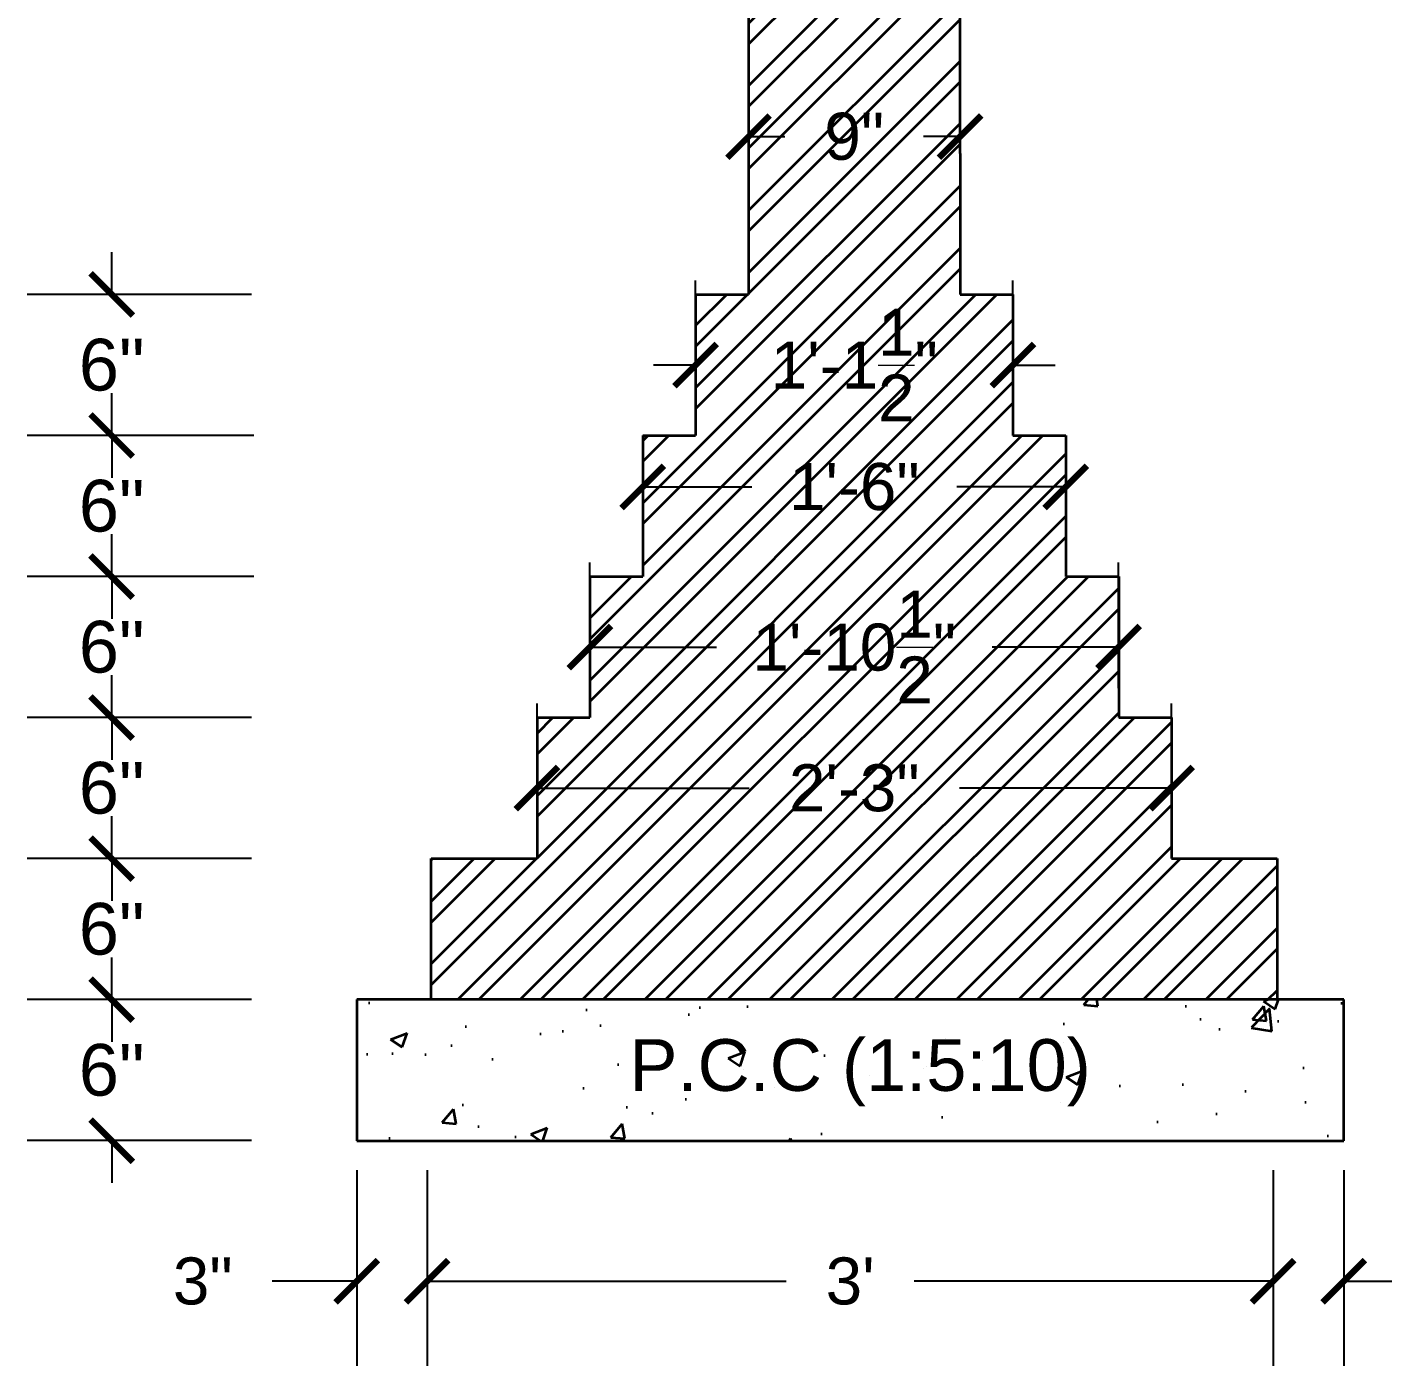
# Model space of a CAD drawing. Header units: feet. Extents: x 15113 to 123217, y -97269 to -8247.
# Drawn here: x 47202 to 47259.7, y -49832.4 to -49775.4 of the extents above; entities that cross this region are included whole.
import ezdxf

# ---------------------------------------------------------------- set-up
doc = ezdxf.new("R2010")
doc.units = ezdxf.units.FT
doc.header["$LTSCALE"] = 50.2
doc.header["$MEASUREMENT"] = 0
doc.header["$PDMODE"] = 3
doc.linetypes.add('PHANTOM2', pattern=[1.25, 0.625, -0.125, 0.125, -0.125, 0.125, -0.125])
doc.layers.get('0').update_dxf_attribs({"lineweight": 35})
doc.layers.add('Str Brick Foundation', color=2, linetype='Continuous', lineweight=35)
doc.styles.add('2.2 INCH', font='arial.ttf', dxfattribs={"height": 2.2})
doc.styles.get("Standard").update_dxf_attribs({"font": 'arial.ttf'})
doc.dimstyles.new('Copy(2) of Standard', dxfattribs={"dimscale": 20, "dimtxt": 0.18, "dimasz": 0.09, "dimexe": 0.18, "dimexo": 0.0625, "dimgap": 0.09, "dimtad": 0, "dimtih": 1, "dimtoh": 1, "dimdec": 1, "dimzin": 0, "dimdsep": 46, "dimlunit": 4, "dimtxsty": 'Standard', "dimblk": 'ARCHTICK', "dimcen": 0.09, "dimadec": 0, "dimazin": 0, "dimtfac": 1, "dimtdec": 1, "dimtofl": 0, "dimtmove": 0, "dimatfit": 3, "dimfxl": 0.5, "dimfxlon": 1, "dimtolj": 1, "dimtzin": 0, "dimarcsym": 0})
pattern_1 = [(50, (0, 0), (35.863009, -3.137607), [3.75, -41.25]), (355, (0, 0), (-6.937567, 37.609607), [3, -33]), (100.451444, (2.99, -0.26), (28.925442, 34.472), [3.18701, -35.057106]), (46.1842, (0, 10), (53.362067, -8.275964), [5.625, -61.875]), (96.635635, (4.447, 9.31), (46.733097, 48.70593), [4.780517, -52.58569]), (351.18416, (0, 10), (46.733097, 48.70593), [4.5, -49.5]), (21, (5, 7.5), (29.845353, -20.130945), [3.75, -41.25]), (326, (5, 7.5), (12.165767, 36.257502), [3, -33]), (71.451445, (7.487, 5.822), (42.011119, 16.126558), [3.18701, -35.057106]), (37.5, (0, 0), (0.6079928, 16.6446927), [0, -32.6, 0, -33.5, 0, -33.125]), (7.5, (0, 0), (13.153477, 19.7205856), [0, -19.1, 0, -31.85, 0, -12.625]), (327.5, (-11.15, 0), (26.6911218, -1.1277436), [0, -12.5, 0, -39, 0, -51.75]), (317.5, (-16.15, 0), (29.1593085, 5.005249), [0, -16.25, 0, -25.9, 0, -36.75])]

# ---------------------------------------------------------------- blocks, each defined once
blk = doc.blocks.new('_ArchTick')
at = {"color": 0, "linetype": 'ByBlock', "const_width": 0.15}
blk.add_lwpolyline([(-0.5, -0.5), (0.5, 0.5)], dxfattribs=at)
blk = doc.blocks.new('*D944')
at = {"layer": 'Defpoints', "color": 0, "linetype": 'PHANTOM2', "ltscale": 150, "transparency": 16777216}
for p in [(47223.696, -49807.818), (47250.696, -49807.818), (47250.696, -49807.818)]:
    blk.add_point(p, dxfattribs=at)
at = {"layer": 'Str Brick Foundation', "color": 0, "linetype": 'PHANTOM2', "lineweight": -2, "ltscale": 150, "transparency": 16777216}
for p, q in [((47223.696, -49807.818), (47223.696, -49804.218)), ((47250.696, -49807.818), (47250.696, -49804.218)), ((47223.696, -49807.818), (47232.721, -49807.818)), ((47250.696, -49807.818), (47241.671, -49807.818))]:
    blk.add_line(p, q, dxfattribs=at)
at = {"layer": 'Str Brick Foundation', "color": 0, "linetype": 'PHANTOM2', "lineweight": -2, "ltscale": 150, "transparency": 16777216, "xscale": 1.8, "yscale": 1.8, "zscale": 1.8, "rotation": 180}
blk.add_blockref('_ArchTick', (47223.696, -49807.818), dxfattribs=at)
at = {"layer": 'Str Brick Foundation', "color": 0, "linetype": 'PHANTOM2', "lineweight": -2, "ltscale": 150, "transparency": 16777216, "xscale": 1.8, "yscale": 1.8, "zscale": 1.8}
blk.add_blockref('_ArchTick', (47250.696, -49807.818), dxfattribs=at)
at = {"layer": 'Str Brick Foundation', "color": 0, "linetype": 'PHANTOM2', "lineweight": 20, "ltscale": 150, "transparency": 16777216, "insert": (47237.196, -49807.818), "char_height": 3.6, "attachment_point": 5}
blk.add_mtext('\\A1;{\\H0.55556x;2\'-3"}', dxfattribs=at)
blk = doc.blocks.new('*D946')
at = {"layer": 'Defpoints', "color": 0, "linetype": 'PHANTOM2', "ltscale": 150, "transparency": 16777216}
for p in [(47248.446, -49801.818), (47225.946, -49804.818), (47248.446, -49804.818)]:
    blk.add_point(p, dxfattribs=at)
at = {"layer": 'Str Brick Foundation', "color": 0, "linetype": 'PHANTOM2', "lineweight": -2, "ltscale": 150, "transparency": 16777216}
for p, q in [((47225.946, -49803.568), (47225.946, -49798.218)), ((47248.446, -49803.568), (47248.446, -49798.218)), ((47225.946, -49801.818), (47231.326, -49801.818)), ((47248.446, -49801.818), (47243.066, -49801.818))]:
    blk.add_line(p, q, dxfattribs=at)
at = {"layer": 'Str Brick Foundation', "color": 0, "linetype": 'PHANTOM2', "lineweight": -2, "ltscale": 150, "transparency": 16777216, "xscale": 1.8, "yscale": 1.8, "zscale": 1.8, "rotation": 180}
blk.add_blockref('_ArchTick', (47225.946, -49801.818), dxfattribs=at)
at = {"layer": 'Str Brick Foundation', "color": 0, "linetype": 'PHANTOM2', "lineweight": -2, "ltscale": 150, "transparency": 16777216, "xscale": 1.8, "yscale": 1.8, "zscale": 1.8}
blk.add_blockref('_ArchTick', (47248.446, -49801.818), dxfattribs=at)
at = {"layer": 'Str Brick Foundation', "color": 0, "linetype": 'PHANTOM2', "lineweight": 20, "ltscale": 150, "transparency": 16777216, "insert": (47237.196, -49801.818), "char_height": 3.6, "attachment_point": 5}
blk.add_mtext('\\A1;{\\H0.55556x;1\'-10{\\H1.000000x;\\S1/2;}"}', dxfattribs=at)
blk = doc.blocks.new('*D948')
at = {"layer": 'Defpoints', "color": 0, "linetype": 'PHANTOM2', "ltscale": 150, "transparency": 16777216}
for p in [(47228.196, -49792.818), (47246.196, -49792.818), (47228.196, -49795)]:
    blk.add_point(p, dxfattribs=at)
at = {"layer": 'Str Brick Foundation', "color": 0, "linetype": 'PHANTOM2', "lineweight": -2, "ltscale": 150, "transparency": 16777216}
for p, q in [((47228.196, -49794.068), (47228.196, -49798.6)), ((47246.196, -49794.068), (47246.196, -49798.6)), ((47228.196, -49795), (47232.832, -49795)), ((47246.196, -49795), (47241.56, -49795))]:
    blk.add_line(p, q, dxfattribs=at)
at = {"layer": 'Str Brick Foundation', "color": 0, "linetype": 'PHANTOM2', "lineweight": -2, "ltscale": 150, "transparency": 16777216, "xscale": 1.8, "yscale": 1.8, "zscale": 1.8, "rotation": 180}
blk.add_blockref('_ArchTick', (47228.196, -49795), dxfattribs=at)
at = {"layer": 'Str Brick Foundation', "color": 0, "linetype": 'PHANTOM2', "lineweight": -2, "ltscale": 150, "transparency": 16777216, "xscale": 1.8, "yscale": 1.8, "zscale": 1.8}
blk.add_blockref('_ArchTick', (47246.196, -49795), dxfattribs=at)
at = {"layer": 'Str Brick Foundation', "color": 0, "linetype": 'PHANTOM2', "lineweight": 20, "ltscale": 150, "transparency": 16777216, "insert": (47237.196, -49795), "char_height": 3.6, "attachment_point": 5}
blk.add_mtext('\\A1;{\\H0.55556x;1\'-6"}', dxfattribs=at)
blk = doc.blocks.new('*D945')
at = {"layer": 'Defpoints', "color": 0, "linetype": 'PHANTOM2', "ltscale": 150, "transparency": 16777216}
for p in [(47230.446, -49789.818), (47243.946, -49789.818), (47243.946, -49789.818)]:
    blk.add_point(p, dxfattribs=at)
at = {"layer": 'Str Brick Foundation', "color": 0, "linetype": 'PHANTOM2', "lineweight": -2, "ltscale": 150, "transparency": 16777216}
for p, q in [((47230.446, -49789.818), (47230.446, -49786.218)), ((47243.946, -49789.818), (47243.946, -49786.218)), ((47230.446, -49789.818), (47228.646, -49789.818)), ((47243.946, -49789.818), (47245.746, -49789.818))]:
    blk.add_line(p, q, dxfattribs=at)
at = {"layer": 'Str Brick Foundation', "color": 0, "linetype": 'PHANTOM2', "lineweight": -2, "ltscale": 150, "transparency": 16777216, "xscale": 1.8, "yscale": 1.8, "zscale": 1.8}
blk.add_blockref('_ArchTick', (47230.446, -49789.818), dxfattribs=at)
at = {"layer": 'Str Brick Foundation', "color": 0, "linetype": 'PHANTOM2', "lineweight": -2, "ltscale": 150, "transparency": 16777216, "xscale": 1.8, "yscale": 1.8, "zscale": 1.8, "rotation": 180}
blk.add_blockref('_ArchTick', (47243.946, -49789.818), dxfattribs=at)
at = {"layer": 'Str Brick Foundation', "color": 0, "linetype": 'PHANTOM2', "lineweight": 20, "ltscale": 150, "transparency": 16777216, "insert": (47237.196, -49789.818), "char_height": 3.6, "attachment_point": 5}
blk.add_mtext('\\A1;{\\H0.55556x;1\'-1{\\H1.000000x;\\S1/2;}"}', dxfattribs=at)
blk = doc.blocks.new('*D947')
at = {"layer": 'Defpoints', "color": 0, "linetype": 'PHANTOM2', "ltscale": 150, "transparency": 16777216}
for p in [(47241.696, -49780.1), (47232.696, -49780.818), (47241.696, -49780.818)]:
    blk.add_point(p, dxfattribs=at)
at = {"layer": 'Str Brick Foundation', "color": 0, "linetype": 'PHANTOM2', "lineweight": -2, "ltscale": 150, "transparency": 16777216}
for p, q in [((47232.696, -49780.1), (47232.696, -49776.5)), ((47241.696, -49780.1), (47241.696, -49776.5)), ((47232.696, -49780.1), (47234.247, -49780.1)), ((47241.696, -49780.1), (47240.146, -49780.1))]:
    blk.add_line(p, q, dxfattribs=at)
at = {"layer": 'Str Brick Foundation', "color": 0, "linetype": 'PHANTOM2', "lineweight": -2, "ltscale": 150, "transparency": 16777216, "xscale": 1.8, "yscale": 1.8, "zscale": 1.8, "rotation": 180}
blk.add_blockref('_ArchTick', (47232.696, -49780.1), dxfattribs=at)
at = {"layer": 'Str Brick Foundation', "color": 0, "linetype": 'PHANTOM2', "lineweight": -2, "ltscale": 150, "transparency": 16777216, "xscale": 1.8, "yscale": 1.8, "zscale": 1.8}
blk.add_blockref('_ArchTick', (47241.696, -49780.1), dxfattribs=at)
at = {"layer": 'Str Brick Foundation', "color": 0, "linetype": 'PHANTOM2', "lineweight": 20, "ltscale": 150, "transparency": 16777216, "insert": (47237.196, -49780.1), "char_height": 3.6, "attachment_point": 5}
blk.add_mtext('\\A1;{\\H0.55556x;9"}', dxfattribs=at)
blk = doc.blocks.new('*D949')
at = {"layer": 'Defpoints', "color": 0, "linetype": 'PHANTOM2', "ltscale": 150, "transparency": 16777216}
for p in [(47219.021, -49822.818), (47255.021, -49822.818), (47255.021, -49828.8)]:
    blk.add_point(p, dxfattribs=at)
at = {"layer": 'Str Brick Foundation', "color": 0, "linetype": 'PHANTOM2', "lineweight": -2, "ltscale": 150, "transparency": 16777216}
for p, q in [((47219.021, -49824.068), (47219.021, -49832.4)), ((47255.021, -49824.068), (47255.021, -49832.4)), ((47219.021, -49828.8), (47234.302, -49828.8)), ((47255.021, -49828.8), (47239.741, -49828.8))]:
    blk.add_line(p, q, dxfattribs=at)
at = {"layer": 'Str Brick Foundation', "color": 0, "linetype": 'PHANTOM2', "lineweight": -2, "ltscale": 150, "transparency": 16777216, "xscale": 1.8, "yscale": 1.8, "zscale": 1.8, "rotation": 180}
blk.add_blockref('_ArchTick', (47219.021, -49828.8), dxfattribs=at)
at = {"layer": 'Str Brick Foundation', "color": 0, "linetype": 'PHANTOM2', "lineweight": -2, "ltscale": 150, "transparency": 16777216, "xscale": 1.8, "yscale": 1.8, "zscale": 1.8}
blk.add_blockref('_ArchTick', (47255.021, -49828.8), dxfattribs=at)
at = {"layer": 'Str Brick Foundation', "color": 0, "linetype": 'PHANTOM2', "lineweight": 20, "ltscale": 150, "transparency": 16777216, "insert": (47237.021, -49828.8), "char_height": 3.6, "attachment_point": 5}
blk.add_mtext("\\A1;{\\H0.55556x;3'}", dxfattribs=at)
blk = doc.blocks.new('*D950')
at = {"layer": 'Defpoints', "color": 0, "linetype": 'PHANTOM2', "ltscale": 150, "transparency": 16777216}
for p in [(47216.021, -49822.818), (47219.021, -49822.818), (47216.021, -49828.8)]:
    blk.add_point(p, dxfattribs=at)
at = {"layer": 'Str Brick Foundation', "color": 0, "linetype": 'PHANTOM2', "lineweight": -2, "ltscale": 150, "transparency": 16777216}
for p, q in [((47216.021, -49824.068), (47216.021, -49832.4)), ((47219.021, -49824.068), (47219.021, -49832.4)), ((47216.021, -49828.8), (47212.421, -49828.8)), ((47219.021, -49828.8), (47220.821, -49828.8))]:
    blk.add_line(p, q, dxfattribs=at)
at = {"layer": 'Str Brick Foundation', "color": 0, "linetype": 'PHANTOM2', "lineweight": -2, "ltscale": 150, "transparency": 16777216, "xscale": 1.8, "yscale": 1.8, "zscale": 1.8}
blk.add_blockref('_ArchTick', (47216.021, -49828.8), dxfattribs=at)
at = {"layer": 'Str Brick Foundation', "color": 0, "linetype": 'PHANTOM2', "lineweight": -2, "ltscale": 150, "transparency": 16777216, "xscale": 1.8, "yscale": 1.8, "zscale": 1.8, "rotation": 180}
blk.add_blockref('_ArchTick', (47219.021, -49828.8), dxfattribs=at)
at = {"layer": 'Str Brick Foundation', "color": 0, "linetype": 'PHANTOM2', "lineweight": 20, "ltscale": 150, "transparency": 16777216, "insert": (47209.472, -49828.8), "char_height": 3.6, "attachment_point": 5}
blk.add_mtext('\\A1;{\\H0.55556x;3"}', dxfattribs=at)
blk = doc.blocks.new('*D951')
at = {"layer": 'Defpoints', "color": 0, "linetype": 'PHANTOM2', "ltscale": 150, "transparency": 16777216}
for p in [(47255.021, -49822.818), (47258.021, -49822.818), (47258.021, -49828.8)]:
    blk.add_point(p, dxfattribs=at)
at = {"layer": 'Str Brick Foundation', "color": 0, "linetype": 'PHANTOM2', "lineweight": -2, "ltscale": 150, "transparency": 16777216}
for p, q in [((47255.021, -49824.068), (47255.021, -49832.4)), ((47258.021, -49824.068), (47258.021, -49832.4)), ((47255.021, -49828.8), (47253.221, -49828.8)), ((47258.021, -49828.8), (47261.621, -49828.8))]:
    blk.add_line(p, q, dxfattribs=at)
at = {"layer": 'Str Brick Foundation', "color": 0, "linetype": 'PHANTOM2', "lineweight": -2, "ltscale": 150, "transparency": 16777216, "xscale": 1.8, "yscale": 1.8, "zscale": 1.8}
blk.add_blockref('_ArchTick', (47255.021, -49828.8), dxfattribs=at)
at = {"layer": 'Str Brick Foundation', "color": 0, "linetype": 'PHANTOM2', "lineweight": -2, "ltscale": 150, "transparency": 16777216, "xscale": 1.8, "yscale": 1.8, "zscale": 1.8, "rotation": 180}
blk.add_blockref('_ArchTick', (47258.021, -49828.8), dxfattribs=at)
at = {"layer": 'Str Brick Foundation', "color": 0, "linetype": 'PHANTOM2', "lineweight": 20, "ltscale": 150, "transparency": 16777216, "insert": (47264.57, -49828.8), "char_height": 3.6, "attachment_point": 5}
blk.add_mtext('\\A1;{\\H0.55556x;3"}', dxfattribs=at)
blk = doc.blocks.new('*D952')
at = {"layer": 'Defpoints', "color": 0, "linetype": 'PHANTOM2', "ltscale": 150, "transparency": 16777216}
for p in [(47205.597, -49804.818), (47212.797, -49804.818), (47212.797, -49810.818)]:
    blk.add_point(p, dxfattribs=at)
at = {"layer": 'Str Brick Foundation', "color": 0, "linetype": 'PHANTOM2', "lineweight": -2, "ltscale": 150, "transparency": 16777216}
for p, q in [((47205.597, -49804.818), (47205.597, -49803.018)), ((47211.547, -49804.818), (47201.997, -49804.818)), ((47211.547, -49810.818), (47201.997, -49810.818)), ((47205.597, -49810.818), (47205.597, -49812.618))]:
    blk.add_line(p, q, dxfattribs=at)
at = {"layer": 'Str Brick Foundation', "color": 0, "linetype": 'PHANTOM2', "lineweight": -2, "ltscale": 150, "transparency": 16777216, "xscale": 1.8, "yscale": 1.8, "zscale": 1.8}
for p, rotation in [((47205.597, -49804.818), 270), ((47205.597, -49810.818), 90)]:
    blk.add_blockref('_ArchTick', p, dxfattribs=dict(at, rotation=rotation))
at = {"layer": 'Str Brick Foundation', "color": 0, "linetype": 'PHANTOM2', "lineweight": 20, "ltscale": 150, "transparency": 16777216, "insert": (47205.597, -49807.818), "char_height": 2.2, "attachment_point": 5, "style": '2.2 INCH'}
blk.add_mtext('\\A1;6"', dxfattribs=at)
blk = doc.blocks.new('*D953')
at = {"layer": 'Defpoints', "color": 0, "linetype": 'PHANTOM2', "ltscale": 150, "transparency": 16777216}
for p in [(47205.597, -49798.818), (47212.897, -49798.818), (47212.797, -49804.818)]:
    blk.add_point(p, dxfattribs=at)
at = {"layer": 'Str Brick Foundation', "color": 0, "linetype": 'PHANTOM2', "lineweight": -2, "ltscale": 150, "transparency": 16777216}
for p, q in [((47205.597, -49798.818), (47205.597, -49797.018)), ((47211.647, -49798.818), (47201.997, -49798.818)), ((47211.547, -49804.818), (47201.997, -49804.818)), ((47205.597, -49804.818), (47205.597, -49806.618))]:
    blk.add_line(p, q, dxfattribs=at)
at = {"layer": 'Str Brick Foundation', "color": 0, "linetype": 'PHANTOM2', "lineweight": -2, "ltscale": 150, "transparency": 16777216, "xscale": 1.8, "yscale": 1.8, "zscale": 1.8}
for p, rotation in [((47205.597, -49798.818), 270), ((47205.597, -49804.818), 90)]:
    blk.add_blockref('_ArchTick', p, dxfattribs=dict(at, rotation=rotation))
at = {"layer": 'Str Brick Foundation', "color": 0, "linetype": 'PHANTOM2', "lineweight": 20, "ltscale": 150, "transparency": 16777216, "insert": (47205.597, -49801.818), "char_height": 2.2, "attachment_point": 5, "style": '2.2 INCH'}
blk.add_mtext('\\A1;6"', dxfattribs=at)
blk = doc.blocks.new('*D954')
at = {"layer": 'Defpoints', "color": 0, "linetype": 'PHANTOM2', "ltscale": 150, "transparency": 16777216}
for p in [(47205.597, -49792.818), (47212.897, -49792.818), (47212.897, -49798.818)]:
    blk.add_point(p, dxfattribs=at)
at = {"layer": 'Str Brick Foundation', "color": 0, "linetype": 'PHANTOM2', "lineweight": -2, "ltscale": 150, "transparency": 16777216}
for p, q in [((47205.597, -49792.818), (47205.597, -49791.018)), ((47211.647, -49792.818), (47201.997, -49792.818)), ((47211.647, -49798.818), (47201.997, -49798.818)), ((47205.597, -49798.818), (47205.597, -49800.618))]:
    blk.add_line(p, q, dxfattribs=at)
at = {"layer": 'Str Brick Foundation', "color": 0, "linetype": 'PHANTOM2', "lineweight": -2, "ltscale": 150, "transparency": 16777216, "xscale": 1.8, "yscale": 1.8, "zscale": 1.8}
for p, rotation in [((47205.597, -49792.818), 270), ((47205.597, -49798.818), 90)]:
    blk.add_blockref('_ArchTick', p, dxfattribs=dict(at, rotation=rotation))
at = {"layer": 'Str Brick Foundation', "color": 0, "linetype": 'PHANTOM2', "lineweight": 20, "ltscale": 150, "transparency": 16777216, "insert": (47205.597, -49795.818), "char_height": 2.2, "attachment_point": 5, "style": '2.2 INCH'}
blk.add_mtext('\\A1;6"', dxfattribs=at)
blk = doc.blocks.new('*D955')
at = {"layer": 'Defpoints', "color": 0, "linetype": 'PHANTOM2', "ltscale": 150, "transparency": 16777216}
for p in [(47205.597, -49786.818), (47212.797, -49786.818), (47212.897, -49792.818)]:
    blk.add_point(p, dxfattribs=at)
at = {"layer": 'Str Brick Foundation', "color": 0, "linetype": 'PHANTOM2', "lineweight": -2, "ltscale": 150, "transparency": 16777216}
for p, q in [((47205.597, -49786.818), (47205.597, -49785.018)), ((47211.547, -49786.818), (47201.997, -49786.818)), ((47211.647, -49792.818), (47201.997, -49792.818)), ((47205.597, -49792.818), (47205.597, -49794.618))]:
    blk.add_line(p, q, dxfattribs=at)
at = {"layer": 'Str Brick Foundation', "color": 0, "linetype": 'PHANTOM2', "lineweight": -2, "ltscale": 150, "transparency": 16777216, "xscale": 1.8, "yscale": 1.8, "zscale": 1.8}
for p, rotation in [((47205.597, -49786.818), 270), ((47205.597, -49792.818), 90)]:
    blk.add_blockref('_ArchTick', p, dxfattribs=dict(at, rotation=rotation))
at = {"layer": 'Str Brick Foundation', "color": 0, "linetype": 'PHANTOM2', "lineweight": 20, "ltscale": 150, "transparency": 16777216, "insert": (47205.597, -49789.818), "char_height": 2.2, "attachment_point": 5, "style": '2.2 INCH'}
blk.add_mtext('\\A1;6"', dxfattribs=at)
blk = doc.blocks.new('*D972')
at = {"layer": 'Defpoints', "color": 0, "linetype": 'PHANTOM2', "ltscale": 150, "transparency": 16777216}
for p in [(47258.021, -49759.7), (47293.322, -49759.7), (47258.021, -49822.818)]:
    blk.add_point(p, dxfattribs=at)
at = {"layer": 'Str Brick Foundation', "color": 0, "linetype": 'PHANTOM2', "lineweight": -2, "ltscale": 150, "transparency": 16777216}
for p, q in [((47283.322, -49759.7), (47296.922, -49759.7)), ((47293.322, -49759.7), (47293.322, -49787.621)), ((47293.322, -49822.818), (47293.322, -49794.897)), ((47283.322, -49822.818), (47296.922, -49822.818))]:
    blk.add_line(p, q, dxfattribs=at)
at = {"layer": 'Str Brick Foundation', "color": 0, "linetype": 'PHANTOM2', "lineweight": -2, "ltscale": 150, "transparency": 16777216, "xscale": 1.8, "yscale": 1.8, "zscale": 1.8}
for p, rotation in [((47293.322, -49759.7), 90), ((47293.322, -49822.818), 270)]:
    blk.add_blockref('_ArchTick', p, dxfattribs=dict(at, rotation=rotation))
at = {"layer": 'Str Brick Foundation', "color": 0, "linetype": 'PHANTOM2', "lineweight": 20, "ltscale": 150, "transparency": 16777216, "insert": (47293.322, -49791.259), "char_height": 3.6, "attachment_point": 5}
blk.add_mtext('\\A1;5\'-6"', dxfattribs=at)
blk = doc.blocks.new('*D995')
at = {"layer": 'Defpoints', "color": 0, "linetype": 'PHANTOM2', "ltscale": 150, "transparency": 16777216}
for p in [(47205.597, -49810.818), (47212.797, -49810.818), (47212.797, -49816.818)]:
    blk.add_point(p, dxfattribs=at)
at = {"layer": 'Str Brick Foundation', "color": 0, "linetype": 'PHANTOM2', "lineweight": -2, "ltscale": 150, "transparency": 16777216}
for p, q in [((47205.597, -49810.818), (47205.597, -49809.018)), ((47211.547, -49810.818), (47201.997, -49810.818)), ((47211.547, -49816.818), (47201.997, -49816.818)), ((47205.597, -49816.818), (47205.597, -49818.618))]:
    blk.add_line(p, q, dxfattribs=at)
at = {"layer": 'Str Brick Foundation', "color": 0, "linetype": 'PHANTOM2', "lineweight": -2, "ltscale": 150, "transparency": 16777216, "xscale": 1.8, "yscale": 1.8, "zscale": 1.8}
for p, rotation in [((47205.597, -49810.818), 270), ((47205.597, -49816.818), 90)]:
    blk.add_blockref('_ArchTick', p, dxfattribs=dict(at, rotation=rotation))
at = {"layer": 'Str Brick Foundation', "color": 0, "linetype": 'PHANTOM2', "lineweight": 20, "ltscale": 150, "transparency": 16777216, "insert": (47205.597, -49813.818), "char_height": 2.2, "attachment_point": 5, "style": '2.2 INCH'}
blk.add_mtext('\\A1;6"', dxfattribs=at)
blk = doc.blocks.new('*D996')
at = {"layer": 'Defpoints', "color": 0, "linetype": 'PHANTOM2', "ltscale": 150, "transparency": 16777216}
for p in [(47205.597, -49816.818), (47212.797, -49816.818), (47212.797, -49822.818)]:
    blk.add_point(p, dxfattribs=at)
at = {"layer": 'Str Brick Foundation', "color": 0, "linetype": 'PHANTOM2', "lineweight": -2, "ltscale": 150, "transparency": 16777216}
for p, q in [((47205.597, -49816.818), (47205.597, -49815.018)), ((47211.547, -49816.818), (47201.997, -49816.818)), ((47211.547, -49822.818), (47201.997, -49822.818)), ((47205.597, -49822.818), (47205.597, -49824.618))]:
    blk.add_line(p, q, dxfattribs=at)
at = {"layer": 'Str Brick Foundation', "color": 0, "linetype": 'PHANTOM2', "lineweight": -2, "ltscale": 150, "transparency": 16777216, "xscale": 1.8, "yscale": 1.8, "zscale": 1.8}
for p, rotation in [((47205.597, -49816.818), 270), ((47205.597, -49822.818), 90)]:
    blk.add_blockref('_ArchTick', p, dxfattribs=dict(at, rotation=rotation))
at = {"layer": 'Str Brick Foundation', "color": 0, "linetype": 'PHANTOM2', "lineweight": 20, "ltscale": 150, "transparency": 16777216, "insert": (47205.597, -49819.818), "char_height": 2.2, "attachment_point": 5, "style": '2.2 INCH'}
blk.add_mtext('\\A1;6"', dxfattribs=at)

msp = doc.modelspace()

# ---------------------------------------------------------------- hatches: boundary and pattern name
at = {"layer": 'Str Brick Foundation', "linetype": 'PHANTOM2', "ltscale": 100, "transparency": 33554559}
h = msp.add_hatch(dxfattribs=at)
h.set_pattern_fill('ANSI32', scale=5)
h.paths.add_polyline_path([(47241.69616, -49754.61009), (47232.69616, -49754.61009), (47232.69616, -49780.81833), (47232.69616, -49786.81833), (47230.44616, -49786.81833), (47230.44616, -49792.81833), (47228.19616, -49792.81833), (47228.19616, -49798.81833), (47225.94616, -49798.81833), (47225.94616, -49804.81833), (47223.69616, -49804.81833), (47223.69616, -49810.81833), (47219.19616, -49810.81833), (47219.19616, -49816.81833), (47255.19616, -49816.81833), (47255.19616, -49810.81833), (47250.69616, -49810.81833), (47250.69616, -49804.81833), (47248.44616, -49804.81833), (47248.44616, -49798.81833), (47246.19616, -49798.81833), (47246.19616, -49792.81833), (47243.94616, -49792.81833), (47243.94616, -49786.81833), (47241.69616, -49786.81833), (47241.69616, -49780.81833)])
h.paths.add_polyline_path([(47233.53898, -49810.29269), (47240.90246, -49810.29269), (47240.90246, -49805.37125), (47233.53898, -49805.37125)], flags=24)
h.paths.add_polyline_path([(47231.92164, -49805.6349), (47242.29742, -49805.6349), (47242.29742, -49798.03859), (47231.92164, -49798.03859)], flags=24)
h.paths.add_polyline_path([(47233.42779, -49797.47505), (47240.79127, -49797.47505), (47240.79127, -49792.5536), (47233.42779, -49792.5536)], flags=24)
h.paths.add_polyline_path([(47232.69859, -49793.65196), (47241.52047, -49793.65196), (47241.52047, -49786.05564), (47232.69859, -49786.05564)], flags=24)
h.paths.add_polyline_path([(47235.03081, -49782.57505), (47239.37653, -49782.57505), (47239.37653, -49777.6536), (47235.03081, -49777.6536)], flags=24)
h = msp.add_hatch(dxfattribs=at)
h.set_pattern_fill('AR-CONC', scale=5)
h.set_pattern_definition(pattern_1)
h.paths.add_polyline_path([(47258.02116, -49816.81833), (47216.02116, -49816.81833), (47216.02116, -49822.81833), (47219.02116, -49822.81833), (47255.02116, -49822.81833), (47258.02116, -49822.81833)])
h.paths.add_polyline_path([(47226.83529, -49821.93881), (47247.57772, -49821.93881), (47247.57772, -49817.40525), (47226.83529, -49817.40525)], flags=24)
h = msp.add_hatch(dxfattribs=at)
h.set_pattern_fill('AR-CONC', scale=5)
h.set_pattern_definition(pattern_1)
h.paths.add_polyline_path([(47258.02116, -49816.81833), (47216.02116, -49816.81833), (47216.02116, -49822.81833), (47219.02116, -49822.81833), (47255.02116, -49822.81833), (47258.02116, -49822.81833)])
h.paths.add_polyline_path([(47226.83529, -49821.93881), (47247.57772, -49821.93881), (47247.57772, -49817.40525), (47226.83529, -49817.40525)], flags=24)
at = {"layer": 'Str Brick Foundation', "linetype": 'PHANTOM2', "ltscale": 100, "transparency": 33554687}
h = msp.add_hatch(dxfattribs=at)
h.set_pattern_fill('AR-CONC')
h.set_pattern_definition([(50, (0, 0), (7.17260183, -0.62752135), [0.75, -8.25]), (355, (0, 0), (-1.3875133, 7.5219213), [0.6, -6.6]), (100.451444, (0.598, -0.052), (5.7850885, 6.8943999), [0.6374019, -7.0114211]), (46.1842, (0, 2), (10.6724133, -1.6551928), [1.125, -12.375]), (96.635635, (0.889, 1.862), (9.3466195, 9.741186), [0.9561034, -10.5171376]), (351.184164, (0, 2), (9.3466195, 9.741186), [0.9, -9.9]), (21, (1, 1.5), (5.9690705, -4.0261889), [0.75, -8.25]), (326, (1, 1.5), (2.4331533, 7.25150045), [0.6, -6.6]), (71.451445, (1.4974, 1.1645), (8.4022238, 3.2253115), [0.6374019, -7.0114211]), (37.5, (0, 0), (0.12159855, 3.32893854), [0, -6.52, 0, -6.7, 0, -6.625]), (7.5, (0, 0), (2.63069537, 3.94411712), [0, -3.82, 0, -6.37, 0, -2.525]), (327.5, (-2.23, 0), (5.33822436, -0.22554872), [0, -2.5, 0, -7.8, 0, -10.35]), (317.5, (-3.23, 0), (5.8318617, 1.00104982), [0, -3.25, 0, -5.18, 0, -7.35])])
h.paths.add_polyline_path([(47258.02116, -49816.81833), (47216.02116, -49816.81833), (47216.02116, -49822.81833), (47219.02116, -49822.81833), (47255.02116, -49822.81833), (47258.02116, -49822.81833)])
h.paths.add_polyline_path([(47226.83529, -49821.93881), (47247.57772, -49821.93881), (47247.57772, -49817.40525), (47226.83529, -49817.40525)], flags=24)

# ---------------------------------------------------------------- linework, layer by layer
at = {"layer": 'Str Brick Foundation', "linetype": 'PHANTOM2', "ltscale": 150}
for p, q in [((47232.69616, -49754.50916), (47232.69616, -49780.81833)), ((47241.69616, -49780.81833), (47241.69616, -49754.50916)), ((47232.69616, -49780.81833), (47232.69616, -49786.81833)), ((47241.69616, -49780.81833), (47241.69616, -49786.81833)), ((47230.44616, -49786.81833), (47232.69616, -49786.81833)), ((47230.44616, -49786.81833), (47230.44616, -49792.81833)), ((47241.69616, -49786.81833), (47243.94616, -49786.81833)), ((47243.94616, -49786.81833), (47243.94616, -49792.81833)), ((47228.19616, -49792.81833), (47230.44616, -49792.81833)), ((47228.19616, -49792.81833), (47228.19616, -49798.81833)), ((47243.94616, -49792.81833), (47246.19616, -49792.81833)), ((47246.19616, -49792.81833), (47246.19616, -49798.81833)), ((47225.94616, -49798.81833), (47228.19616, -49798.81833)), ((47225.94616, -49798.81833), (47225.94616, -49804.81833)), ((47246.19616, -49798.81833), (47248.44616, -49798.81833)), ((47248.44616, -49798.81833), (47248.44616, -49804.81833)), ((47223.69616, -49804.81833), (47225.94616, -49804.81833)), ((47223.69616, -49804.81833), (47223.69616, -49810.81833)), ((47248.44616, -49804.81833), (47250.69616, -49804.81833)), ((47250.69616, -49804.81833), (47250.69616, -49810.81833)), ((47219.19616, -49816.81833), (47219.19616, -49810.81833)), ((47219.19616, -49810.81833), (47223.69616, -49810.81833)), ((47250.69616, -49810.81833), (47255.19616, -49810.81833)), ((47255.19616, -49810.81833), (47255.19616, -49816.81833)), ((47258.02116, -49816.81833), (47216.02116, -49816.81833)), ((47216.02116, -49816.81833), (47216.02116, -49822.81833)), ((47258.02116, -49822.81833), (47258.02116, -49816.81833)), ((47216.02116, -49822.81833), (47219.02116, -49822.81833)), ((47219.02116, -49822.81833), (47255.02116, -49822.81833)), ((47255.02116, -49822.81833), (47258.02116, -49822.81833))]:
    msp.add_line(p, q, dxfattribs=at)

# ---------------------------------------------------------------- texts
at = {"layer": 'Str Brick Foundation', "linetype": 'PHANTOM2', "ltscale": 150, "insert": (47227.6224, -49818.5), "char_height": 2.2, "attachment_point": 1, "style": '2.2 INCH'}
msp.add_mtext_dynamic_manual_height_columns('P.C.C (1:5:10)', width=21.6910209, gutter_width=35.5, heights=[0], dxfattribs=at)

# ---------------------------------------------------------------- dimensions: what is measured, and where the dimension line sits
at = {"layer": 'Str Brick Foundation', "linetype": 'PHANTOM2', "lineweight": 20, "ltscale": 150}
dim = msp.add_linear_dim(base=(47293.3224, -49759.7), p1=(47258.02116, -49822.81833), p2=(47258.02116, -49759.7), angle=90, text='5\'-6"', dimstyle='Copy(2) of Standard', dxfattribs=at)
dim.commit()
dim.dimension.update_dxf_attribs({"geometry": '*D972', "text_midpoint": (47293.3224, -49791.25916)})
for base, p1, p2, picture, middle in [((47241.69616, -49780.1), (47232.69616, -49780.81833), (47241.69616, -49780.81833), '*D947', (47237.19616, -49780.1)), ((47216.02116, -49828.8), (47219.02116, -49822.81833), (47216.02116, -49822.81833), '*D950', (47209.47245, -49828.8)), ((47258.02116, -49828.8), (47255.02116, -49822.81833), (47258.02116, -49822.81833), '*D951', (47264.56988, -49828.8))]:
    dim = msp.add_linear_dim(base=base, p1=p1, p2=p2, text='{\\H0.55556x;<>}', dimstyle='Copy(2) of Standard', dxfattribs=at)
    dim.commit()
    dim.dimension.update_dxf_attribs({"geometry": picture, "text_midpoint": middle, "dimtype": 160})
for base, p1, p2, picture, middle in [((47205.5974, -49786.81833), (47212.8974, -49792.81833), (47212.7974, -49786.81833), '*D955', (47205.5974, -49789.81833)), ((47205.5974, -49792.81833), (47212.8974, -49798.81833), (47212.8974, -49792.81833), '*D954', (47205.5974, -49795.81833)), ((47205.5974, -49798.81833), (47212.7974, -49804.81833), (47212.8974, -49798.81833), '*D953', (47205.5974, -49801.81833)), ((47205.5974, -49804.81833), (47212.7974, -49810.81833), (47212.7974, -49804.81833), '*D952', (47205.5974, -49807.81833)), ((47205.5974, -49810.81833), (47212.7974, -49816.81833), (47212.7974, -49810.81833), '*D995', (47205.5974, -49813.81833)), ((47205.5974, -49816.81833), (47212.7974, -49822.81833), (47212.7974, -49816.81833), '*D996', (47205.5974, -49819.81833))]:
    dim = msp.add_linear_dim(base=base, p1=p1, p2=p2, angle=90, dimstyle='Copy(2) of Standard', override={"dimtxsty": '2.2 INCH'}, dxfattribs=at)
    dim.commit()
    dim.dimension.update_dxf_attribs({"geometry": picture, "text_midpoint": middle})
for base, p1, p2, picture, middle in [((47243.94616, -49789.81833), (47230.44616, -49789.81833), (47243.94616, -49789.81833), '*D945', (47237.19616, -49789.81833)), ((47228.19616, -49795), (47246.19616, -49792.81833), (47228.19616, -49792.81833), '*D948', (47237.19616, -49795)), ((47248.44616, -49801.81833), (47225.94616, -49804.81833), (47248.44616, -49804.81833), '*D946', (47237.19616, -49801.81833)), ((47250.69616, -49807.81833), (47223.69616, -49807.81833), (47250.69616, -49807.81833), '*D944', (47237.19616, -49807.81833)), ((47255.02116, -49828.8), (47219.02116, -49822.81833), (47255.02116, -49822.81833), '*D949', (47237.02116, -49828.8))]:
    dim = msp.add_linear_dim(base=base, p1=p1, p2=p2, text='{\\H0.55556x;<>}', dimstyle='Copy(2) of Standard', dxfattribs=at)
    dim.commit()
    dim.dimension.update_dxf_attribs({"geometry": picture, "text_midpoint": middle})

doc.saveas('drawing.dxf')
